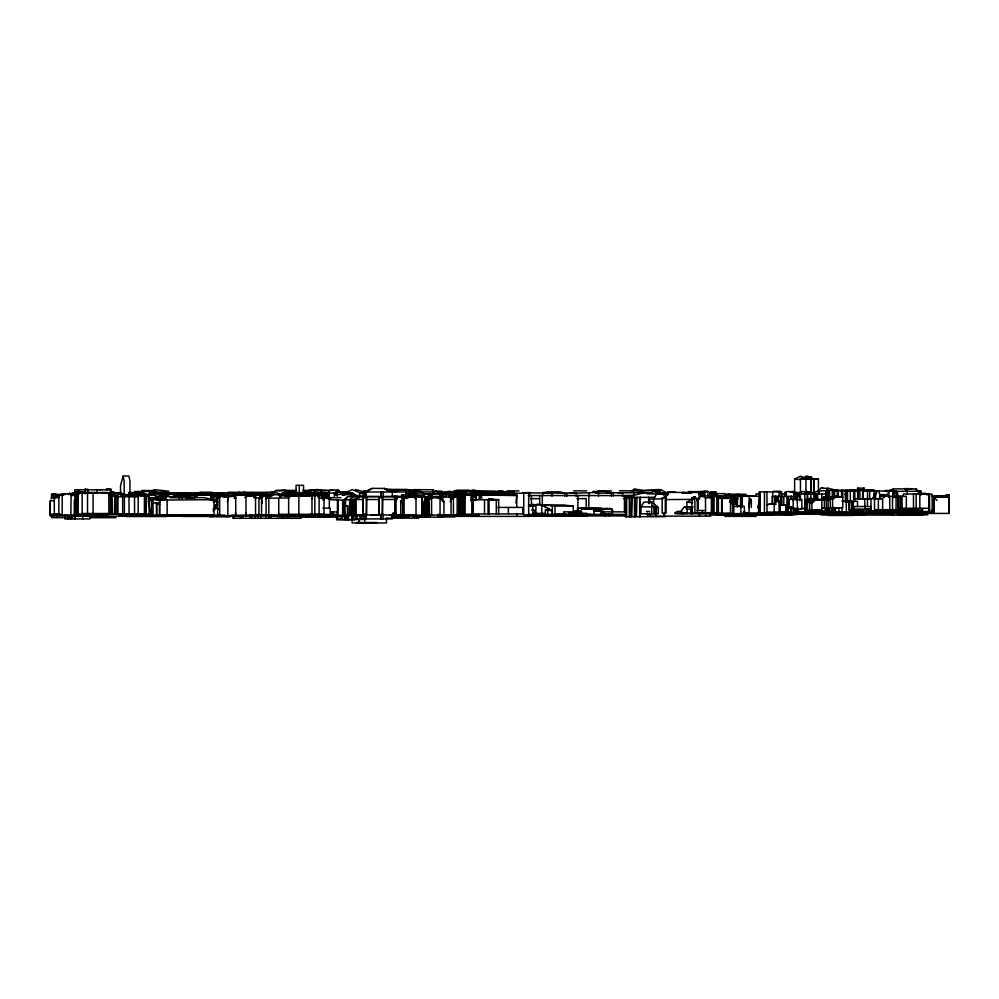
<?xml version="1.0" encoding="UTF-8"?>
<svg xmlns="http://www.w3.org/2000/svg" width="999" height="999" viewBox="0 0 999 999"><rect width="100%" height="100%" fill="white"/><g stroke="black" fill="none" stroke-linecap="round" stroke-linejoin="round"><path stroke-width="1.5" d="M249.862 515.359L249.862 518.294L249.887 515.359L249.862 518.294L250.637 515.322M545.367 514.36L545.367 510.202L552.31 510.489L552.31 514.36L552.322 505.781M832.267 497.639L832.267 490.234L826.136 490.796L826.136 497.027L826.161 490.771L828.109 488.261L837.587 490.609M366.183 496.553L366.283 492.082L364.485 491.358L364.485 497.477M402.497 504.845L402.247 496.803L397.802 496.803L395.342 500.524L395.342 514.922L416.009 514.922L416.009 498.688L413.898 496.74L411.813 496.74M690.946 513.698L690.946 509.103M87.875 492.907L87.962 489.81M78.034 499.912L77.685 498.139L76.586 499.912L76.586 513.698M112.163 495.629L112.338 492.682L116.046 492.969L111.026 492.919M279.995 494.742L276.011 492.332L274.588 493.044L262.662 492.957L261.051 495.454M475.774 500.149L475.649 496.978M810.639 483.941L811.013 479.42L805.843 478.196L800.449 478.558L800.449 493.069M402.247 496.803L402.073 498.663L404.096 498.563L405.781 497.152L403.708 497.152L401.885 498.676M732.866 510.564L732.567 513.598L732.567 503.646L731.443 503.646M311.638 499.213L311.975 496.203L309.977 495.342L305.244 495.829L319.118 495.279L319.118 514.285M515.934 503.009L516.77 495.579L514.435 494.917L475.599 494.942L516.77 495.579M190.272 496.628L190.609 494.043L185.339 494.043L184.902 496.391L185.939 495.604L187.375 496.116M918.406 494.38L918.406 491.283L916.283 488.911L893.418 488.873L893.094 497.477M78.434 495.104L71.104 495.229L70.854 515.509L90.385 515.509M711.85 510.539L711.375 513.561L711.425 492.195M893.118 515.184L893.581 512.275M948.775 495.879L948.95 494.78L949.05 513.411L881.642 513.461M129.982 495.204L130.082 494.567M227.347 501.973L227.859 498.913M463.748 497.802L462.637 494.517L461.138 497.802M891.77 515.184L892.307 512.275M219.53 494.105L224.962 493.843L224.338 497.177L224.338 494.243L213.661 494.705M759.602 499.175L757.667 507.954M748.738 504.557L750.561 499.175L748.738 507.642M166.97 493.656L166.858 493.581M667.132 494.343L667.657 492.045L675.374 492.045M428.908 499.975L429.395 498.002M759.802 503.209L758.129 512.999M69.443 493.369L69.193 494.355L74.038 494.355L73.601 493.369L69.443 493.369L68.319 494.355M129.932 495.679L129.932 480.756L128.883 476.036L123.089 476.036L120.529 485.726L120.529 494.655M53.322 497.752L53.846 495.829L59.753 495.829M450.212 501.673L451.048 498.663L449.75 497.227L451.048 496.965L451.048 515.197M799.45 492.669L802.272 491.408L808.079 492.932L810.239 491.833L811.712 494.418M809.565 494.268L810.239 491.833M440.409 495.541L440.809 494.193L442.407 494.155M213.861 497.127L214.248 495.816L220.13 497.102L220.217 492.957L217.782 492.957L217.782 494.018L217.445 493.294L222.727 493.294M805.881 508.304L805.019 511.126L817.282 511.113M461.151 500.299L461.925 497.802M460.751 501.548L462.849 496.241L462.362 514.198M731.031 498.176L732.08 494.942L739.597 494.505M464.585 494.318L469.268 494.455M283.304 515.509L282.38 518.294L282.38 515.259M352.247 493.768L352.497 493.019L353.683 493.768L347.415 493.419M53.709 498.289L53.397 497.302L51.498 497.652L51.061 498.951M213.287 501.773L217.894 501.81L214.523 508.041L215.409 505.244L217.819 505.244M329.757 493.431L327.272 493.431L326.248 496.341M148.389 502.809L151.473 515.109L152.485 512.325M276.011 492.332L273.913 492.919M72.565 516.108L71.516 518.943L71.516 515.896M347.927 514.972L347.602 505.706L344.455 506.393L344.455 514.972M807.454 510.277L807.454 502.385L809.015 498.464L811.25 498.476L809.689 502.385L809.689 510.277M352.522 503.596L353.971 499.975L352.01 503.596L352.01 514.835M922.989 508.591L921.84 511.463L921.84 508.591M232.779 493.444L250.437 493.469M347.602 505.706L347.315 514.972M234.266 498.489L235.739 494.992L245.979 494.867L245.979 515.734L245.642 512.649M288.761 496.053L291.558 496.053M194.98 497.477L196.141 494.742L197.078 496.99M266.071 499.1L265.422 495.504L262.824 495.704L261.551 498.688L262.275 503.159M792.707 500.424L793.194 499.313L793.194 509.128L801.872 509.128L801.872 499.5L793.194 499.5M796.865 500.412L797.352 499.313L789.01 499.363L788.523 500.187L788.523 507.917L793.194 507.917M73.601 493.369L73.289 494.08L77.847 494.692M221.229 494.105L221.84 492.719L232.58 493.194M238.349 494.517L239.485 492.032L239.872 494.368M78.072 498.139L77.223 499.912L77.223 513.698M712.599 496.453L712.599 513.561L712.599 496.453L711.375 496.453L716.82 495.779L716.82 513.561M148.689 494.93L149.925 492.432L166.845 492.357M633.354 491.57L634.59 489.098L644.605 490.509L657.891 489.498L661.013 489.822L667.419 493.106M397.802 496.803L395.941 500.524L396.004 514.922M661.013 489.822L660.014 491.77L652.584 491.246M413.336 496.091L413.361 494.967L414.573 496.041L413.911 494.967M665.334 497.227L667.819 492.432L698.513 492.432L702.572 496.603M779.832 512.549L779.832 501.311L776.61 500.599L774.237 505.144L774.237 512.549L782.779 512.774M302.11 495.279L302.847 493.931L308.154 493.981M826.136 493.943L828.109 490.546M792.707 500.187L793.194 499.363M641.008 506.868L643.993 502.085L651.96 502.085L658.329 507.567L658.329 513.786L641.008 513.786L641.008 506.868L651.76 506.868L651.96 502.085M653.608 503.696L653.608 499.013L656.53 494.23L667.732 494.23L665.471 497.377M424.45 506.53L424.45 500.462L425.449 497.465L440.247 497.34L443.968 501.635L443.968 515.097L428.908 515.097M381.231 497.115L381.106 491.983L364.273 491.983L364.897 491.096L363.099 492.057L363.099 496.54M396.765 496.416L353.122 496.416L351.011 499.6L351.011 514.96M402.135 498.301L402.135 494.83L406.718 495.005M403.084 496.865L347.752 496.603L345.579 499.775L345.579 505.844M479.033 498.788L479.645 494.867M480.032 498.788L480.656 494.867L481.543 496.478L480.531 496.466M413.374 491.82L413.374 493.981L412.462 493.968L413.986 491.82L413.986 495.966L413.361 494.967M402.135 494.83L404.408 497.065M413.986 491.82L412.462 493.131M406.106 494.692L406.718 493.543L409.69 493.256L413.136 494.068L415.197 491.146L420.504 491.146L424.163 493.968L424.163 497.065M176.174 494.155L177.273 495.242L173.551 494.98M442.045 497.889L442.757 496.965L451.623 497.015L453.434 498.751L451.048 498.663M188.386 498.376L190.509 495.641L196.216 495.541M818.656 493.881L819.392 489.847L820.878 488.261L823.089 488.236M182.055 498.414L184.241 495.641L189.685 496.066L174.987 495.566M592.507 492.27L593.206 491.408L605.706 491.408L611.238 493.144L611.238 496.191M428.908 517.17L428.908 498.888L430.294 497.177L436.85 497.34L438.111 498.451M337.1 494.917L337.1 491.483L336.176 491.433L334.016 494.043L338.049 490.022L342.732 494.967M893.456 497.477L893.094 492.844L894.417 491.283L896.165 491.283L897.527 493.019L897.527 497.602M337.1 491.483L334.952 494.043L334.952 492.907L328.284 493.269L328.284 496.341M894.829 497.477L894.829 492.844L896.165 491.283M918.406 491.283L894.43 491.296L893.094 492.844L894.829 492.844M797.564 495.429L797.564 493.893L796.191 493.431L793.868 495.429L793.868 492.832L788.174 491.333L786.201 492.082L786.201 495.729M278.047 494.043L282.38 494.043L285.614 490.334L288.836 494.043L283.154 493.156M793.868 495.429L796.191 493.431M261.551 515.084L261.551 498.489L264.236 495.454L262.662 492.957M141.234 491.883L142.482 490.484L154.545 490.584M431.568 515.097L431.568 498.888L433.104 497.177L440.247 497.34M734.627 501.685L734.627 497.24L737.562 496.378L739.198 494.63L745.778 494.455L747.19 495.979M811.013 492.982L811.013 479.42L800.449 478.558L810.876 478.933L810.876 476.785L805.481 476.585L805.481 478.608L802.971 479.095M739.685 494.455L733.391 494.63L731.031 497.24L731.031 501.685M693.169 507.042L684.402 507.042L681.48 510.264L681.48 513.698L744.355 513.598L744.355 506.431L733.728 506.431M331.218 515.122L258.928 515.084L258.928 497.877L261.963 494.617L267.445 495.954M253.821 496.79L255.856 494.617M691.058 513.698L690.946 508.953L692.419 507.38M227.859 497.664L228.921 496.553L233.816 496.291L235.739 498.351M154.271 498.476L153.034 499.775L153.034 515.109M266.071 498.139L268.993 495.142L271.865 495.142L268.831 498.239L266.071 498.139L266.071 515.084M619.368 490.809L636.226 490.809L643.831 492.719L641.87 492.682L643.955 490.609L651.972 490.609L655.781 492.157M140.147 493.906L143.282 493.244L140.322 493.244M268.831 515.109L268.831 498.139L272.327 494.742L282.267 494.742L289.248 496.141M268.831 498.139L278.746 498.164L282.267 494.742M163.361 495.229L165.11 493.543L186.413 493.693M325.874 494.605L330.632 490.022L338.049 490.022M213.149 511.076L216.883 507.504L218.469 509.24M915.509 489.635L916.283 488.911M336.176 491.433L337.1 491.808L338.411 490.584L344.38 495.279M344.742 493.706L348.401 493.231M349.588 514.96L349.588 499.675L353.122 496.416M234.64 495.854L236.938 493.756L227.859 493.756L225.412 495.891L227.859 495.404M67.57 518.943L70.954 515.959M697.339 513.598L697.339 501.885L695.366 497.065L692.02 497.702L692.02 513.598M278.746 515.109L278.746 498.039L281.743 495.467L302.26 495.492L302.26 496.228L304.233 495.217M278.746 498.039L288.649 497.927L291.521 495.467L296.566 495.629L298.863 496.753L298.863 514.285M725.536 494.98L729.769 494.218M392.932 514.985L392.932 513.236L396.191 512.899L393.469 513.236L393.469 514.985L344.18 514.96L344.18 499.6L347.752 496.603M352.51 519.443L352.522 500.624L354.782 499.188L355.881 499.5M213.112 509.228L215.297 507.504L216.883 507.504M160.14 499.537L160.14 496.565L163.574 493.931L166.396 495.841M354.782 499.887L359.053 496.653L354.782 499.887L354.782 514.96M395.816 492.22L399.113 489.722L417.37 490.559L397.789 489.722L392.457 492.107M338.199 492.207L342.595 491.87L348.676 492.932M350.612 493.768L352.497 493.019L351.186 493.219M304.82 493.981L300.212 494.892L302.197 494.293M816.907 499.15L814.684 499.15L809.689 502.809L811.925 502.809L816.907 499.15L821.852 500.124L821.852 509.989L809.689 509.989M150.387 495.417L152.672 493.743L157.817 493.743L161.751 496.341L156.106 496.353L152.672 493.743M166.309 493.806L168.669 495.941L166.046 493.993L195.792 493.868M354.533 499.188L352.522 500.624L355.432 499.5L354.782 499.188M407.43 498.226L409.64 496.665L407.604 496.665L405.094 498.251M767.145 512.112L786.313 512.112L785.938 504.645A11.538 1.261 8.1 0 1 785.726 504.782M302.073 494.205L298.177 494.143L295.667 495.904L299.338 495.329L285.826 495.941M270.816 494.043L276.136 490.322L285.614 490.334M300.212 494.892L301.398 494.155M214.248 495.816L216.433 495.816M675.024 513.174C706.143 511.513 664.447 516.858 677.709 511.363L681.905 511.338M251.448 496.191L253.896 494.58L257.904 494.58L254.083 497.115M712.624 497.165L710.364 495.904L701.985 495.904L698.126 498.464L698.126 510.539M465.984 492.02L468.456 490.384L472.527 491.858M886.712 491.72L887.786 491.033L889.035 491.92M874.4 498.651L874.4 494.168L876.635 492.757M322.739 499.912L326.286 497.689L340.996 497.689M392.32 496.466L392.32 491.983L384.353 488.399L372.19 488.399L366.283 491.983L366.283 496.553M800.449 479.582L794.617 479.195L794.617 491.321M173.814 494.992L176.174 493.631L176.174 494.992M830.281 507.842L830.281 499.2L835.751 496.053L842.806 497.115M837.911 496.053L832.442 499.2L830.281 499.2M53.734 498.476L56.631 496.828M185.315 495.042L187.45 493.868L189.648 495.229M626.023 516.708L626.023 497.664L631.805 497.24L631.805 516.708M631.206 516.708L631.805 497.24M631.206 497.564L637 497.689M636.4 516.708L637 497.14M636.4 497.477L654.657 497.265M626.023 497.664L626.623 497.327L626.623 516.708M888.723 492.894L887.999 493.281L887.999 496.291M802.309 478.571L806.73 476.186L812.1 477.759L812.1 478.733L818.406 479.12L818.406 491.271M148.514 501.198L155.419 498.501M631.156 490.934L634.59 489.098M794.617 479.195L800.336 476.186L802.672 476.848M148.039 501.436L151.473 499.612L159.902 499.987L159.902 502.959L153.034 502.959M686.912 507.38L686.912 502.16L692.881 499.15M249.026 496.066L251.436 494.855L268.631 494.855M359.815 496.553L359.815 493.194L363.286 492.944M112.937 496.016L114.635 495.179L118.007 496.765L129.021 496.715L129.021 514.148M227.859 515.734L227.859 496.066L219.668 496.053L217.645 497.015L217.645 515.734L272.452 515.659M248.876 495.979L251.548 495.042M151.836 490.996L154.658 489.672L168.893 491.258M453.296 492.22L457.23 490.384L468.456 490.384M897.826 496.753L900.698 496.403L900.698 507.792L897.826 507.792L897.826 496.753L898.576 496.403L898.576 507.792M344.455 493.181L352.36 489.56L361.301 493.331M364.273 491.983L372.19 488.399M804.844 492.107L806.405 491.408L812.237 492.594M195.454 496.216L198.789 494.73M893.418 488.873L888.723 490.971L888.723 497.514M134.291 496.066L136.226 495.217L138.474 496.253M250.437 493.831L252.085 494.018M225.424 495.541L227.859 494.48M293.119 494.105L296.591 492.594L289.972 492.619L287.662 493.606M692.02 497.702L695.366 497.065M271.765 493.269L274.575 492.07M96.566 490.147L97.24 489.86L96.566 489.972M148.876 498.176L146.266 493.918L133.317 494.717L135.464 494.13L136.401 495.204M255.657 494.98L259.603 493.918L262.25 495.005M266.171 492.882L267.282 492.432M271.778 492.707L272.465 492.432M545.978 493.144L547.914 491.82L559.627 491.82L564.722 493.106L564.722 496.291M733.466 501.985L733.466 504.507L732.567 504.395L737.125 503.933L737.137 506.693M790.334 492.095L792.294 491.333L797.901 492.832L795.216 492.882M427.072 515.034L427.072 502.859L428.633 502.422L428.633 515.034L423.576 515.097L423.576 505.519L426.373 505.894L424.875 505.544L424.875 515.059M427.072 502.859L428.633 502.422M334.016 493.269L334.952 492.907M662.162 497.977L666.058 496.815L666.058 513.186L662.162 513.186L662.162 497.977L665.022 497.202M690.946 492.794L681.718 492.794L691.383 492.882M689.397 492.794L690.809 492.282M532.355 506.668L535.926 505.369L531.281 505.382L532.405 504.295L537.15 505.044M177.959 495.816L185.939 495.604M303.871 496.166L309.24 495.329M84.815 492.257L77.872 491.183L73.127 492.832L84.853 492.832M244.618 495.104L248.089 493.906L251.523 495.092M238.187 494.88L240.984 493.906L248.089 493.906M455.869 494.58L455.869 496.628L460.539 497.514L460.539 514.198M225.037 497.015L227.859 496.066M170.18 497.664L204.096 497.664L213.986 499.687L213.986 515.234L159.465 515.234L159.465 500.062L164.635 499.75M849.038 501.573L851.935 501.323L851.935 509.952L849.038 509.952L849.038 501.573L849.812 501.323M200.699 493.843L193.731 494.717M639.223 491.945L641.932 491.058M416.221 493.269L414.086 493.968L416.221 493.968L416.221 493.269L409.69 493.256M416.633 495.629L415.846 495.891L417.857 495.629L403.758 495.704L403.758 498.601M137.063 494.942L125.587 494.942L133.991 494.155L136.688 494.992L121.616 494.942L121.616 494.168L123.876 494.168L121.616 494.942M181.681 493.693L178.147 493.693M815.621 492.757L813.636 493.406L816.395 491.421L819.267 492.082M320.005 490.659L325.686 490.734L324.9 490.372M466.009 491.146L468.581 491.146M785.077 495.729L785.077 492.432L786.438 492.02M712.524 496.59L716.82 495.779M123.864 494.28C127.547 495.616 131.219 493.231 135.464 494.13M769.03 504.12L767.407 504.707A8.729 0.962 -7.3 0 0 767.157 504.982A6.181 0.662 -7.6 0 0 767.657 505.132M824.325 499.238L827.234 499.063M258.266 493.069L263.049 493.056L260.714 493.069M587.562 514.822L590.284 514.11M497.564 491.97L503.446 491.358L473.164 491.358M296.915 496.103L299.338 495.492M208.641 499.025L211.126 498.414M319.967 496.278L317.195 495.029L322.764 494.48L322.764 495.142M166.109 496.565L166.109 499.2L163.898 498.126L162 499.025L162 496.441L178.309 496.628L176.723 496.628M645.366 492.532L625.436 497.352L625.436 516.708L665.559 516.708M430.257 498.151L433.179 497.465M73.152 494.08L73.864 493.906M177.959 494.068L187.4 493.469L185.127 493.981M770.616 503.721L775.986 504.532M441.708 497.19L438.786 497.839L439.56 497.839M177.959 496.003L187.974 494.93M497.165 491.995L501.635 491.008L498.888 491.008M214.41 493.843L220.042 492.619L222.39 493.169M726.136 495.704L728.795 495.529L724.824 495.417L728.221 495.179L725.511 495.179M446.578 491.895L449.55 491.283L453.608 492.132M451.511 491.895L454.483 491.283L458.529 492.132M235.564 495.879L231.93 495.367M782.779 512.437L776.435 512.774L807.929 512.824M211.738 493.106L214.198 492.619M231.93 495.804L239.073 494.405L249.488 494.38M243.069 494.992L246.054 494.405M634.278 495.492L621.94 495.716M785.576 504.757L784.739 504.882A10.777 1.211 8.3 0 1 783.466 505.044M529.545 493.244L470.529 493.306M412.462 493.968L406.718 494.155L413.374 493.981M470.529 493.094L479.695 491.346L501.111 491.745M174.163 495.492L178.396 494.692L225.961 494.63M93.906 515.122L58.841 515.122L58.841 494.805L65.097 493.643M60.939 494.805L68.444 493.643L73.551 495.529L71.503 495.454M176.111 496.028L183.229 494.692M436.376 494.193L443.519 493.606M436.376 494.068L444.83 492.869L448.426 493.169L448.426 494.193M785.626 505.019L786.313 504.857M93.082 513.511L93.082 492.582L82.168 493.019L107.405 492.619L108.879 493.356L102.098 492.607L102.098 493.356M51.548 497.302L51.548 494.355L55.594 493.943M51.548 494.355L55.045 493.893L58.179 495.042M453.434 498.751L449.5 497.564L457.155 496.915L457.155 515.197M112.338 495.629L112.338 492.295L110.802 492.569L110.802 489.185L106.606 488.811L106.606 490.172M808.79 478.896L805.481 478.608M748.438 495.941L747.764 495.866L755.843 495.829M726.136 495.616L727.821 495.342M100.112 489.972L100.787 489.86M945.991 495.079L948.775 494.68L948.913 513.411M946.265 495.079L948.775 494.68M749.737 495.954L754.994 495.979M607.305 492.27L608.791 492.607M129.021 496.715L125.762 495.179L123.626 496.228L125.737 495.217L129.021 496.778L138.124 496.778M350.512 493.319L351.785 493.469L349.138 493.394M293.768 492.42L296.266 492.07M308.816 495.841L319.118 495.279M527.435 492.732L528.671 492.557L528.671 514.897L523.738 514.897L523.738 492.557L522.564 492.719L552.01 493.144L552.01 496.191M855.219 490.996L857.017 490.746L850.211 490.996L855.206 490.996M462.412 493.581C470.816 493.444 459.615 492.532 462.762 493.169L462.762 494.193M921.64 494.006L925.673 493.456L920.541 493.394M755.219 495.916L756.156 496.028M341.333 493.481L345.866 493.469M707.941 495.866L707.941 491.446L704.869 491.446L703.171 491.67L703.171 496.341M707.941 491.446L703.171 491.67L703.558 494.592M875.911 494.268L876.685 490.996L878.62 491.033L879.907 494.667L884.252 494.73L884.252 497.614M830.394 490.272L832.267 490.234M817.731 490.984L829.557 490.559L829.557 496.391M443.956 494.155L445.542 494.068L445.604 496.728M743.206 496.028L743.88 495.954M220.13 494.705L224.338 494.243M714.535 493.768L713.323 493.906L717.507 493.768L716.283 493.906L716.283 492.195L710.801 492.195L710.801 496.653M738.136 496.041L756.031 495.941M876.735 491.196L877.572 491.096M652.497 492.682L634.278 492.719L634.278 495.591L633.166 495.716L633.816 495.541M888.498 490.884L890.022 490.821M317.195 495.029L322.764 494.48M232.542 493.856L233.404 493.781M196.179 494.98L199.138 495.217M255.544 515.734L255.544 497.964L253.059 495.429L247.964 495.904L244.755 497.514M850.361 490.172L849.412 490.247L856.593 490.147L850.361 490.172L850.349 502.247M476.024 497.09L471.241 495.392M575.661 493.206L598.526 492.432L598.526 496.241M863.111 490.909L877.709 490.934M468.681 491.146L474.912 490.322L474.912 491.558L477.397 490.859L481.918 491.92M919.779 490.846L917.944 490.996M468.681 490.671L474.912 490.322M874.025 497.639L874.025 490.159L867.569 490.309L867.432 506.431M863.948 490.397L870.054 490.222L863.948 490.397L863.948 488.149M874.025 490.159L834.989 490.247M172.028 492.894L177.26 492.794M345.729 492.594L345.766 493.419M726.51 494.967L733.403 494.542M414.997 498.751L416.009 498.688M731.942 494.505L724.437 494.942L732.08 494.942M90.447 492.594L83.142 493.007M88.224 492.969L94.88 492.594M349.588 499.675L356.418 499.6M403.009 496.016L395.567 496.69L397.902 496.59L396.765 496.466M171.478 492.882L173.152 492.794M210.077 499.887L213.986 499.687L159.465 500.062M403.708 497.152L413.898 496.74M564.735 493.256L576.136 492.782L576.136 496.291M328.896 492.432L323.801 492.669L328.584 492.782M167.969 493.656L167.133 493.656M490.322 499.587L493.069 499.475M182.954 495.816L184.041 495.779M395.354 496.94L397.427 496.466M810.876 478.933L805.843 478.196M337.1 491.808L336.176 491.833L338.411 490.584M653.608 499.013L663.049 498.788M825.773 499.537L823.451 499.537L823.451 497.002L826.935 496.94M828.571 497.002L832.017 496.94L823.451 497.002M779.869 504.92L783.204 504.982M180.532 494.006L184.703 493.943M716.545 495.841L721.178 496.003M626.623 497.327L625.436 497.352L627.622 497.352M174.413 493.843L172.802 493.593L176.174 493.631M176.723 496.091L180.107 496.628M449.213 497.002L457.155 496.915M326.286 497.689L329.333 499.587L344.892 500.299M665.621 499.6L692.07 499.363M277.385 490.871L281.481 490.846M240.984 492.719L237.737 492.744L250.936 492.719M255.869 492.994L258.604 492.969M300.212 494.405L302.747 494.405M785.077 492.432L786.201 492.42M919.555 492.157L920.841 492.157L920.841 495.142M665.746 495.092L664.372 493.918L662.137 493.931L666.083 494.018M734.502 497.24L733.753 497.24M157.08 499.238L164.61 499.2M701.985 495.904L705.469 497.827L711.375 497.802M827.597 499.737L830.356 499.712L830.356 496.79M776.61 500.599L779.058 502.172L780.069 502.172L778.708 501.311L779.832 501.311M464.572 490.959L469.955 490.946M241.521 493.444L240.734 493.344L244.98 493.668L244.181 493.331M476.024 500.149L476.024 494.617L472.315 494.318L473.076 494.592L473.076 500.299M418.618 496.466L424.488 496.266L417.582 496.278M742.007 495.941L748.85 495.854M215.297 507.517L215.409 505.244M469.218 490.571L469.955 490.571M121.491 492.669L115.597 492.682L116.046 493.631M128.871 492.657L133.292 492.657M309.603 493.943L296.666 492.669L324.4 492.769L326.099 494.268L326.099 496.078M247.552 494.068L241.196 493.469L241.708 494.43M815.758 493.893L813.511 493.668L813.511 492.594L809.265 492.932M212.762 494.592L215.06 494.705L211.288 494.38L211.288 498.851M468.556 494.592L466.858 494.318L470.342 495.204M469.567 495.204L469.567 494.318L473.076 494.592M174.563 495.554L178.484 495.554M470.704 495.204L471.466 495.204L471.466 500.674M733.453 494.842L726.423 494.218M116.808 513.698L116.808 496.253L112.063 496.116L112.55 513.698M297.515 496.228L311.975 496.203M634.278 495.591L528.309 495.541M432.242 497.102L432.242 496.378L430.119 496.378L429.145 494.555L423.901 494.068M931.592 495.741L949.025 495.741L948.988 495.005M722.14 513.311L722.14 497.34L716.333 497.34M261.551 498.489L258.928 498.489L261.601 495.454L271.99 495.379M362.899 499.537L356.168 499.55L356.181 519.443M366.333 499.537L378.883 499.525M382.317 499.512L394.83 499.5M751.298 507.442L751.298 500.499L749.912 499.175M547.29 508.891L549.637 508.891L539.797 504.258L537.037 504.295L535.926 504.832L535.926 513.386M731.942 515.034L741.096 515.034L709.302 515.034M805.481 476.585L810.876 476.785M808.179 478.896L814.023 478.896L814.023 494.193M818.406 479.12L813.71 479.12L813.71 494.305M820.878 488.261L828.109 488.261M106.606 488.811L110.802 489.185M384.503 489.285L393.643 489.835M385.676 489.423L407.467 489.423L409.715 490.871M316.021 493.643L316.021 489.597L320.467 489.835L320.467 493.381M413.698 489.647L433.516 489.772L433.516 492.007M316.021 489.597L320.467 489.835M863.223 490.097L867.706 490.097L863.536 490.234M281.156 490.397L296.503 490.397M302.635 490.397L310.302 490.397M312.65 490.247L316.72 490.247M319.605 490.247L332.842 490.272M454.57 490.546L467.957 490.546M838.099 490.609L832.991 490.609L832.991 496.84M885.002 490.497L891.145 490.497M876.173 490.771L869.342 491.008M507.03 490.896L519.018 490.896M573.551 490.884L586.75 490.884M598.014 490.909L611.488 490.909M834.165 490.909L858.116 490.909M917.332 490.846L921.016 490.909L921.016 493.394M435.651 491.121L441.858 491.121M653.521 491.058L659.303 491.058M872.939 491.071L878.096 491.071M389.435 491.408L395.554 491.258L391.67 491.408M773.301 491.308L780.531 491.308M134.565 491.496L156.643 491.496M284.99 491.633L296.616 491.633M480.469 491.633L494.605 491.633M641.221 491.645L638.186 491.645L641.87 492.682M688.486 491.595L706.243 491.633L700.686 491.57L700.686 494.705M894.43 491.296L874.362 490.809M309.827 491.683L304.008 491.683M499.45 491.708L514.248 491.708M343.494 492.045L347.727 492.045M383.254 497.115L383.117 491.983L502.21 491.92M112.65 492.157L112.65 492.969L112.65 492.157L114.398 492.157M200 495.204L200 492.27L211.95 492.27L213.749 494.055M227.959 492.27L245.155 492.27M269.143 492.157L273.689 492.157M109.977 492.295L112.338 492.295M243.519 492.32L268.394 492.32M285.864 492.395L296.803 492.395M302.997 492.37L310.789 492.37M342.982 492.457L347.215 492.457M381.231 492.445L383.117 491.983M598.526 492.432L595.104 492.432L596.428 493.144M110.14 492.682L112.338 492.682M129.758 492.619L135.652 492.619M159.753 492.557L165.422 492.557M342.857 492.657L345.941 492.657L342.932 492.894M523.389 492.682L529.607 492.669L529.607 495.779M542.757 492.619L547.215 492.619M607.305 492.607L622.664 492.832L622.664 495.904M683.116 492.282L684.452 492.657M795.266 492.694L801.585 492.669M130.881 495.042L128.896 492.832L140.384 492.832M155.881 492.857L221.628 492.832M342.832 492.869L346.316 492.894M447.652 494.193L447.652 492.869L462.762 493.169M570.117 492.782L576.136 492.782M607.305 492.832L609.802 492.832M617.769 492.719L634.278 492.719M664.085 492.869L668.581 492.869L657.055 492.682M795.216 492.832L797.901 492.832M137.425 492.869L143.669 492.869L146.179 494.705M158.304 492.957L170.255 492.957M248.913 493.031L255.657 493.031M564.722 493.106L549.912 493.106L552.01 493.144M237.075 493.181L263.486 493.244M303.234 493.144L282.38 493.156L282.38 494.043M345.217 493.231L352.51 493.231M597.914 493.144L611.238 493.144M200.549 493.419L194.867 493.419L195.792 494.093M121.803 493.606L114.236 493.606L115.559 495.879M197.103 493.718L200.1 493.718M246.066 493.593L248.776 494.905M715.696 493.618L724.862 493.618L724.862 496.003M218.331 493.793L211.151 493.793L211.551 494.393M647.04 493.881L664.372 493.918M660.339 493.868L667.132 493.868M759.964 493.893L755.931 493.893L755.931 496.341M780.444 493.918L784.864 493.918L784.864 496.341M797.564 493.893L795.604 493.431M800.311 493.918L826.598 493.943M123.864 494.168L117.919 494.168L122.003 495.092M180.307 493.993L165.809 493.543L175.549 493.993M415.197 491.146L417.232 493.968L445.542 494.068M76.074 494.343L78.884 494.343M108.379 494.218L114.223 494.218L116.096 496.603M241.521 494.268L243.619 494.268M247.09 494.243L261.201 494.243M309.34 494.268L326.099 494.268M424.4 494.193L440.809 494.193M844.654 494.368L846.84 494.368L846.84 502.022M919.967 494.218L932.154 494.193L932.154 511.463L900.236 511.463M56.356 494.493L63.736 494.493M211.288 494.38L215.06 494.592L213.674 494.38L213.861 501.56M350.212 494.555L353.409 495.067L354.395 494.355L355.219 496.203M442.37 496.253L442.37 494.567L445.604 494.555M463.723 494.542L449.213 494.58L449.213 497.352M668.343 494.48L663.498 495.092L662.137 493.931M725.536 494.542L745.778 494.455M126.948 494.717L133.317 494.717M236.95 494.63L240.035 494.63M250.175 494.705L261.963 494.617M287.662 494.755L288.823 494.755M431.281 497.102L431.281 494.555L440.272 494.567L441.246 497.102M733.391 494.63L739.198 494.63M884.252 494.73L879.907 494.73L879.907 499.05M63.824 494.967L59.291 494.967L54.321 497.652L54.321 514.185M201.873 494.842L204.87 494.842M236.176 494.88L251.149 494.905M278.858 494.967L291.184 494.967M334.003 496.203L336.301 494.355L355.219 494.942M445.467 494.93L471.815 494.93L471.815 514.285M926.66 494.88L927.297 494.88M58.841 494.805L60.365 494.805M190.397 495.092L196.154 495.092M224.875 495.117L227.859 495.117M284.603 495.142L290.634 495.142M293.993 495.104L299.2 495.104M317.195 495.142L328.509 495.142L328.509 497.415M71.104 495.229L75.337 495.229M229.595 495.367L233.966 495.804M138.187 495.516L149.151 496.028L149.151 513.911L138.187 513.911L138.187 495.516L146.091 496.066L146.091 513.911M186.001 495.529L195.479 495.529L194.668 495.092M246.054 495.429L253.059 495.429M355.557 495.504L360.077 495.504M145.404 513.911L145.404 496.003L149.151 496.028M174.588 495.741L181.593 495.866M184.241 495.641L190.509 495.641M262.824 495.704L272.028 495.704M284.478 495.641L293.344 495.541M354.72 495.704L360.751 495.741M462.812 495.741L464.123 495.741L465.109 497.802M702.522 495.816L705.069 495.816M721.84 495.779L710.189 495.804L712.562 496.828M58.829 495.991L59.715 495.991M108.879 496.116L112.55 496.266M118.007 514.073L118.007 496.103L116.808 496.253M321.453 495.966L324.4 495.966M716.545 496.003L730.694 496.003L730.694 500.574M827.846 496.016L828.608 496.016M393.743 496.241L395.467 496.241M744.73 496.178L740.496 496.178L740.559 507.005M162 496.441L164.723 496.441M233.816 496.291L221.928 496.553L228.921 496.553M417.507 496.441L420.854 496.441M441.246 496.391L443.331 496.391L442.37 494.567M736.201 503.758L736.201 496.266L760.214 496.341M419.38 496.89L429.52 496.478L430.057 497.24M455.869 496.628L461.925 497.302L461.925 514.198L461.014 504.358M797.102 500.686L797.102 496.278L800.261 496.366M78.434 496.715L76.086 496.715L76.086 501.336M840.659 496.853L826.935 496.79L826.935 499.537M394.031 496.89L396.141 496.466M408.504 496.89L421.865 496.89L421.865 515.197M429.87 497.065L429.145 497.065L429.145 494.555M721.44 497.015L727.047 497.015L730.506 498.364L730.506 513.186L706.605 513.311M830.356 496.965L838.473 496.965M443.668 497.127L422.102 497.315L422.102 515.197M933.99 513.411L933.99 497.29L949.05 497.29M321.703 497.415L329.67 497.415M872.739 497.452L875.161 497.452M51.498 497.652L58.841 497.664M392.32 514.423L392.32 518.918L363.099 518.918L362.899 497.514L366.558 497.689L366.558 514.96M378.883 514.96L378.883 497.539L382.53 497.677L382.53 514.96M432.992 497.502L430.906 497.502L439.822 497.49L437.737 497.49M185.677 497.827L194.992 497.827M254.32 497.877L258.928 497.877M359.49 497.764L357.767 497.49M480.032 497.839L482.117 497.839M716.82 497.902L721.615 498.376L721.615 513.311M318.431 498.189L324.026 498.189L324.026 514.335L278.746 514.285M217.882 498.688L216.658 498.688L216.658 501.81M530.332 498.638L539.685 498.638L539.685 504.408M576.848 498.651L586.201 498.651L586.201 508.741M623.426 498.626L626.236 498.626M695.217 498.538L697.502 498.538M722.14 498.376L730.506 498.364M397.115 498.888L394.83 498.888L394.83 513.461M425.449 498.851L427.335 498.851M428.908 498.888L431.568 498.888M826.348 498.888L829.42 499.725M148.039 499.2L154.021 499.2M653.421 499.038L649.712 499.038L649.712 503.446M810.589 499.313L819.043 499.313M827.597 499.338L830.356 499.338M490.059 499.475L498.663 499.687L498.663 513.923M816.82 499.45L806.655 499.45L806.655 510.277M488.049 513.923L488.049 499.6L498.663 499.687M820.841 499.7L805.019 499.675L805.157 511.788L793.78 511.476L799.2 511.788M471.328 499.912L476.286 499.85M471.328 499.85L496.316 499.675L496.316 513.923M814.31 499.925L823.9 499.925M77.11 499.999L74.313 499.999L74.313 513.698L78.434 513.673M54.321 500.786L50.1 500.786L50.1 514.185L59.928 514.185M213.262 500.636L216.071 500.636L216.071 496.066M729.757 500.811L737.075 500.811M470.979 500.974L473.264 500.974L473.264 514.235L457.03 514.198L459.89 514.023M853.708 501.173L854.532 501.173M842.02 501.323L857.517 501.336L857.517 506.843M778.708 501.835L780.069 501.835L780.069 512.549M424.225 515.072L424.225 502.022L425.774 502.597L425.774 505.719M729.332 501.985L736.375 501.985M424.225 502.022L425.774 502.597M159.765 504.158L156.793 504.158L156.793 515.109M528.658 504.92L563.498 504.97L573.276 506.093L573.276 511.613M737.137 505.969L742.919 505.969M528.459 506.093L532.829 506.093L532.829 514.36M545.242 507.654L545.242 504.97L555.032 506.093L573.276 506.093M684.402 507.042L692.507 507.092M497.789 507.417L522.752 507.417L522.752 513.923L472.789 513.923M828.109 507.842L842.806 507.754L842.681 490.247M822.077 508.091L838.473 507.979M322.814 508.129L330.232 508.129L330.232 514.423L309.29 514.423M929.445 508.279L898.251 508.279L898.251 496.341M801.073 508.553L805.157 508.553L803.321 508.441M582.117 508.891L608.379 508.691L580.619 508.054L582.117 508.841L608.379 508.716L607.042 508.216M600.736 509.128L612.062 509.128L612.062 512.212M690.946 508.953L692.382 508.953L692.382 513.698M905.743 509.69L874.537 509.69L874.537 498.876M887.999 509.827L918.406 509.827M531.618 510.027L534.665 510.027L534.665 514.36M902.184 510.102L920.841 510.102M805.444 510.277L819.043 510.277M552.322 510.489L545.367 510.202M697.14 510.539L705.469 510.539M874.4 510.589L905.668 510.589M816.92 510.964L825.199 510.964L825.199 508.204M880.668 510.976L849.487 510.976L849.487 501.336M903.758 511.013L920.803 511.013M603.97 511.5L594.118 511.038L603.97 511.5L603.97 514.822L577.472 514.822L577.472 508.191L601.211 508.191L601.211 514.822M612.062 511.226L613.299 511.226M646.44 511.413L649.662 511.413M897.514 511.238L899.362 511.238M872.739 511.55L898.551 511.451M892.119 511.713L917.344 511.713M578.246 511.875L563.948 511.875L563.948 514.435M601.361 511.875L626.56 511.875M793.78 511.476L799.2 511.725M885.002 511.9L911.225 511.9M786.825 512.087L788.935 512.087M801.548 512.087L803.671 512.087M855.544 512.125L831.418 512.125L831.418 507.492M797.102 512.45L846.702 512.325M794.417 512.499L791.308 512.499L791.308 506.63M842.469 512.612L874.025 512.612M743.194 512.774L749.125 512.774L749.125 496.328M830.331 512.749L863.136 512.749L863.136 509.627M902.547 512.699L931.88 512.699L931.88 510.252M747.564 512.999L765.172 512.986M772.552 513.011L778.895 513.011M860.926 512.986L863.473 512.986M871.628 513.011L873.526 513.011M686.912 513.111L704.67 513.111M786.563 513.149L788.623 513.149M793.169 513.224L808.753 513.224M822.239 513.286L896.902 513.174M82.168 513.511L108.879 513.511M533.541 513.386L545.367 513.386M579.058 513.573L587.212 513.511L568.731 513.324L577.834 513.711M697.851 513.361L715.759 513.361M781.605 513.511L759.028 513.511L759.028 491.908L781.605 491.908L781.605 496.528M791.133 513.399L865.271 513.498M103.734 513.698L118.007 513.698M802.347 513.661L831.106 513.598M862.162 513.548L884.54 513.548M822.577 513.873L831.955 513.873M836.6 513.811L845.803 513.811M850.424 513.798L859.602 513.798M864.347 513.773L867.981 513.773M872.352 513.736L892.557 513.736M54.321 514.098L59.928 514.098M144.131 514.148L78.147 514.035L78.147 492.569L108.791 492.569L108.879 513.698M646.44 513.986L649.662 513.986M709.64 514.01L724.887 514.01M731.618 514.135L734.153 514.135M741.758 514.098L745.204 514.098M773.938 514.098L783.079 514.11M794.018 513.986L873.301 514.135M89.972 514.173L144.555 514.26M554.67 514.235L566.77 514.235M601.198 514.248L613.299 514.248M716.121 514.285L747.502 514.173M772.102 514.21L854.27 514.348M902.297 514.16L916.62 514.16M137.3 514.497L144.38 514.497M528.459 514.36L626.56 514.435M716.345 514.435L797.714 514.535M53.322 514.647L57.867 514.647M255.644 514.622L259.915 514.622M738.136 514.56L747.764 514.56M898.026 514.722L923.363 514.722M80.42 514.797L82.792 514.797M326.099 514.785L334.54 514.785M472.877 514.91L479.058 514.91M763.124 514.822L793.793 514.822M820.991 514.96L841.17 514.96M904.033 514.847L927.684 514.847L927.684 511.863M52.81 515.134L50.412 515.134L52.81 515.297M119.081 515.159L121.903 515.159M143.456 515.109L205.919 515.109M206.593 515.147L224.887 515.147M342.782 515.109L363.124 515.109M370.966 514.985L377.847 514.985M390.134 514.96L396.191 514.985M414.061 515.009L402.585 515.009L402.609 500.524M444.617 515.172L477.622 515.159M746.802 515.109L773.101 515.109M859.577 515.022L903.408 515.184M83.928 515.197L108.342 515.272M119.056 515.309L126.723 515.309M229.595 515.384L270.517 515.359M320.816 515.209L351.848 515.272M360.864 515.272L363.374 515.322M408.504 515.197L425.624 515.197M438.786 515.197L465.659 515.222M568.281 515.209L626.248 515.209M840.446 515.222L864.997 515.222M119.031 515.509L126.761 515.509M244.355 515.509L286.351 515.584M288.137 515.472L324.4 515.472M393.743 515.459L395.554 515.459M399.051 515.509L401.648 515.509L394.031 515.634M827.946 515.434L853.558 515.434M53.009 515.746L49.95 515.746L49.95 502.46M134.49 515.646L147.015 515.646M321.553 515.696L363.374 515.659M444.98 515.784L461.488 515.784M554.582 515.646L587.612 515.646M51.061 515.896L76.061 515.896M130.32 515.859L135.839 515.859M160.04 515.834L197.44 515.834M207.979 515.834L241.633 515.834M273.014 515.884L322.939 515.884M393.931 515.821L401.648 515.821M444.405 515.871L447.202 515.871M448.813 515.959L461.625 515.959M528.309 515.946L626.236 515.946M70.405 516.133L186.026 516.208M299.675 516.183L305.706 516.183M319.568 516.171L324.875 516.171M328.396 516.108L348.464 516.108M359.815 516.096L362.824 516.096M391.72 516.096L425.537 516.133M438.611 516.096L445.816 516.133M470.679 516.071L478.758 516.071M532.08 516.021L569.305 516.021M710.776 516.158L647.552 516.158L647.552 513.049M51.548 516.421L52.56 516.421M70.991 516.283L74.188 516.283M87.75 516.383L91.671 516.383M148.926 516.308L170.342 516.308M178.833 516.246L196.441 516.246M225.262 516.358L238.749 516.358M304.295 516.396L329.27 516.396M417.495 516.258L423.126 516.258M438.773 516.396L529.732 516.383M724.762 516.371L756.156 516.371M166.845 516.458L125.849 516.533L125.849 513.673M182.717 516.433L212.937 516.433M276.76 516.595L324.188 516.62M329.146 516.62L337.912 516.62M209.365 516.72L229.795 516.833M299.912 516.745L324.575 516.745M326.248 516.745L344.38 516.745M392.12 516.758L409.203 516.758M416.333 516.833L422.727 516.833M438.773 516.833L454.97 516.833M413.049 516.92L425.699 516.92M438.861 516.92L443.306 516.92M323.664 517.22L330.157 517.22M422.402 517.195L439.235 517.17M66.009 517.619L51.861 517.619L51.861 514.71M90.06 517.682L116.046 517.682M385.864 518.156L418.706 518.156M342.257 518.843L336.988 518.843L336.988 515.809M364.76 519.443L341.621 519.443L341.621 515.809M354.47 519.842L336.638 519.842L336.638 515.521M356.593 522.527L377.098 522.527M543.531 492.519L547.702 492.519M793.868 492.832L796.99 492.832L796.99 497.202M342.982 492.782L347.227 492.794M97.053 489.81L97.378 493.356M95.005 493.356L94.405 492.594L93.719 493.356M151.461 493.756L148.739 493.743L152.522 492.495L166.471 493.768M211.726 493.756L222.727 493.768M413.136 494.068L416.421 494.068L416.421 496.466M239.872 493.444L241.521 493.681L240.734 493.344M888.336 494.68L879.907 494.667L880.706 497.614M209.99 494.443L203.484 494.443L205.657 494.917M351.024 499.787L344.18 499.6M722.027 515.034L724 515.034M116.92 492.732L121.403 492.744M479.033 495.766L480.032 495.779M198.938 494.955L208.853 494.992M267.832 495.579L270.841 495.591M460.114 514.198L460.114 497.29L461.925 497.302M732.567 504.395L733.466 504.395M303.846 492.17L310.664 492.195M152.884 492.495L160.727 492.544M166.458 493.356L169.306 493.369M262.138 494.105L249.45 494.03M718.481 498.364L721.615 498.376M803.508 493.918L807.542 493.943L807.467 500.087M581.118 508.516L580.681 508.216M799.287 493.344L801.523 493.793M263.237 495.304L272.814 495.379M174.75 495.404L177.01 495.429M57.867 496.378L56.968 496.366L56.968 497.302L53.846 495.829M921.165 494.255L923.963 494.243M858.079 490.309L864.297 490.384L864.297 488.149L857.592 488.149L857.592 491.208M355.07 495.954L358.191 496.003M685.202 507.092L687.162 509.165L691.058 509.228M424.45 500.462L426.311 500.487L427.048 512.624M905.007 488.586L911.737 488.748M286.638 492.37L287.799 492.395L287.799 491.633M281.743 495.467L286.8 495.629M594.118 511.038L601.211 511.251M359.815 493.194L362.587 493.281M177.31 496.491L180.107 496.578M874.4 494.168L875.599 494.218L875.599 498.726M842.806 501.311L843.606 501.336M302.185 492.807L304.92 493.156L302.185 492.669M885.551 490.884L887.974 491.033M897.527 493.019L896.578 492.969L897.239 496.715M488.049 499.6L489.06 499.675L489.06 513.923M298.177 494.143L299.038 494.205M157.08 499.787L159.902 499.987L155.869 498.501M473.376 490.984L460.027 490.934L460.739 490.984M897.751 495.541L897.239 493.806M736.201 496.266L737.399 496.353L737.874 499.338M738.848 496.266L740.059 496.353M652.397 505.856L654.982 507.142L657.579 506.406M268.993 495.142L271.678 495.354M408.928 493.718L411.9 493.968L410.314 493.456M145.404 496.003L146.091 496.066M854.157 490.896L855.806 491.046M854.832 491.033L853.283 491.033M686.912 502.16L692.794 502.747M169.967 493.668L173.876 494.068M188.336 492.794L189.385 492.907M700.686 491.57L701.298 496.278M530.082 505.781L532.829 506.093M545.978 492.594L548.601 492.932M811.013 479.42L808.179 479.008L808.179 476.785M142.482 490.484L143.132 490.584M823.451 499.537L820.928 499.113L824.362 499.113L824.362 508.091M244.43 493.456L244.955 494.43L244.43 493.244L247.352 493.981L250.961 493.981L250.699 493.344M797.102 496.278L797.514 509.128M814.684 499.15L819.63 500.124M488.548 498.601L495.304 499.912M733.428 500.649L734.153 500.786M731.618 500.649L732.329 500.786M919.405 491.845L920.841 492.157M835.751 496.053L840.659 497.115M828.109 499.213L829.42 499.512M713.91 491.77L715.659 492.195L709.814 492.17L709.827 496.74M121.616 494.168L124.912 494.955L123.876 495.104M162.462 495.279L157.742 494.018L163.848 494.767M355.507 489.56L364.111 491.87M171.104 492.969L173.401 493.668M115.172 495.242L118.007 496.103M435.339 490.996L438.911 492.207M473.076 496.128L470.904 495.379L470.904 494.592M469.567 494.318L470.342 494.592M164.335 492.495L166.471 493.244M286.263 495.129L288.212 496.203M609.64 508.216L612.062 509.128M580.132 508.216L582.567 509.128M465.284 493.156L465.409 494.193M285.926 494.992L288.212 495.854L300.524 495.954L285.989 495.954L283.704 494.992M447.652 492.869L448.426 493.169M473.264 500.974L471.066 500.099L471.915 500.974M239.872 493.668L240.796 494.055M77.872 491.183L80.42 492.27M472.515 493.094L475.599 494.43M152.223 494.23L155.507 495.654M718.631 495.804L722.14 497.34M470.704 497.402L471.466 497.777M299.912 492.732L300.624 492.907M439.81 498.489L443.968 501.635M384.353 488.399L389.048 491.258M440.609 497.127L441.296 497.539M304.907 494.168L302.66 492.732L304.907 494.418M304.508 495.067L305.744 495.866M321.566 496.59L324.026 498.189M382.53 497.677L382.317 514.96M378.883 497.539L379.108 514.96M362.899 497.514L363.124 514.96M366.558 497.689L366.283 518.918M327.272 493.431L328.284 494.23M338.599 491.458L343.406 495.304M415.409 493.256L416.421 494.068M175.911 496.153L173.089 493.806M807.092 499.95L805.444 501.71L805.444 511.126M732.567 503.646L733.466 504.507M128.883 492.757L130.881 494.692M200 492.27L202.622 494.955M933.99 497.29L937 500.511M907.217 491.296L905.007 488.911L907.217 491.296L907.217 494.393M364.485 491.358L365.097 496.553M129.071 494.13L129.783 494.98M239.723 494.38L240.609 495.442M136.401 493.918L137.999 496.028M211.376 494.742L210.065 494.942L211.438 498.226M351.611 493.019L352.035 493.231M809.565 491.833L810.189 492.932M750.561 499.175L751.298 500.499M431.281 494.555L432.242 496.378M224.962 493.843L226.536 497.177M406.293 494.418L406.718 495.367L406.718 493.543M811.25 498.476L812.799 502.385M462.987 494.792L464.173 497.802L464.173 514.198M185.339 494.043L186.239 496.391M317.532 494.88L318.494 497.552M462.849 496.241L463.336 514.198M693.518 497.065L694.942 502.135L694.942 513.598M834.777 490.247L834.989 491.071M462.637 494.517L463.086 496.428M123.089 476.036L124.188 480.956L124.188 494.468M783.853 511.938L784.352 514.535L784.352 511.875M257.53 515.322L258.004 518.294L258.004 515.322M698.513 492.432L699.525 499.288M77.685 498.139L76.998 513.698M827.622 507.804L827.946 510.889M235.452 512.674L235.739 515.734L235.739 494.992M344.73 505.706L345.03 514.972M826.485 507.804L826.598 512.425L826.76 507.792M364.785 514.435L364.897 518.918L364.897 514.423M400.724 501.186L400.711 500.524L400.724 514.922M539.685 495.541L539.685 498.638M313.898 490.247L313.898 493.219L313.923 489.747L309.478 489.747L309.478 492.482M934.227 497.29L934.227 513.411M929.569 511.463L929.445 494.03L903.333 494.03L903.333 496.341M928.983 494.143L928.945 511.463M928.758 494.143L928.758 511.463M922.065 508.578L922.065 511.463M919.829 494.03L919.829 508.279M916.183 494.03L916.183 508.279M913.498 494.03L913.498 508.279M906.318 508.279L906.318 496.341L879.632 496.291L879.632 498.876M902.534 510.364L902.534 513.511M902.06 496.341L902.06 508.279M900.311 496.515L900.311 507.792M896.99 493.781L896.99 496.69M896.066 496.378L896.066 509.69M892.519 496.378L892.519 509.69M889.784 496.291L889.784 509.69M887.337 510.339L887.337 513.261M884.14 510.339L884.14 513.261M883.803 510.339L883.803 513.261M883.428 494.83L883.428 497.702M882.616 509.69L882.616 498.876L854.532 498.863L854.532 501.336M882.754 510.339L882.754 513.261M882.417 510.339L882.417 513.261M880.456 494.842L880.456 499.138M879.245 510.289L879.245 513.261M878.783 510.339L878.783 513.261M878.358 498.876L878.358 509.69M875.224 510.289L875.224 513.261M870.978 498.863L870.978 510.976M869.879 508.666L869.879 509.677L867.007 509.677L867.007 508.666M869.667 490.159L869.667 499.138M869.492 508.666L869.667 512.612M867.744 508.666L867.744 509.677M867.569 509.627L867.569 512.612M864.684 498.863L864.884 509.103M863.136 490.247L863.136 499.25M862.599 490.247L862.599 499.25M862.599 509.752L862.599 512.749M859.864 490.247L859.864 499.25M859.864 509.752L859.864 512.749M859.24 510.501L859.24 512.749M858.079 488.149L858.191 499.075M857.641 490.247L857.641 499.25M857.641 509.752L857.641 512.749M854.844 490.247L854.844 499.25M854.844 509.752L854.844 512.749M853.67 490.247L853.67 502.247M853.271 501.336L853.271 510.976M851.535 501.398L851.535 509.952M851.223 501.273L850.586 501.273M847.539 490.247L847.539 502.247M846.228 501.311L846.365 512.125M845.953 490.247L845.953 494.368M845.354 490.247L845.354 502.247M842.02 507.504L842.02 512.125M841.558 490.247L841.558 496.253M838.96 507.504L838.96 512.125M838.099 490.247L838.099 496.84M837.324 490.609L837.324 496.84M835.489 507.492L835.489 512.125M834.602 490.609L834.602 496.84M834.04 507.492L834.04 512.125M833.641 507.492L833.641 512.125M832.604 496.853L832.554 512.125M832.155 507.492L832.155 512.125M829.557 508.054L829.557 512.425M828.583 490.559L828.583 496.391M828.583 508.054L828.583 512.425M828.109 498.888L828.109 507.979M826.76 490.771L826.598 497.027M826.348 498.688L826.348 507.979M826.136 507.804L826.136 512.425M821.765 493.956L821.765 500.112M821.765 509.353L821.765 512.425M817.644 493.956L817.644 500.112M817.644 509.353L817.644 512.425M815.459 493.956L815.459 500.112M811.925 502.809L811.925 509.989M811.325 478.896L811.325 492.657M810.838 493.918L810.838 500.112M808.016 499.45L808.016 502.534M807.392 493.918L807.392 500.087M805.956 479.42L805.956 491.471M804.782 493.918L804.857 512.425M800.436 499.388L800.436 496.403L772.152 496.353L772.152 503.846M800.187 493.356L800.311 500.087M799.749 496.278L799.749 500.686M799.287 495.729L799.287 492.694L797.901 492.582L797.901 497.202M798.351 508.553L798.351 511.788M796.515 508.441L796.515 511.788M795.516 496.403L795.516 499.388M795.516 508.341L795.516 512.824M794.617 496.403L794.617 499.388M794.617 508.341L794.617 512.824M794.417 496.366L794.417 499.388M794.417 508.341L794.417 512.824M793.993 496.366L793.943 499.388M793.943 508.341L793.943 512.824M791.67 496.403L791.67 499.388M791.67 506.855L791.67 512.824M791.308 496.366L791.308 499.3M790.971 496.403L790.896 499.388M790.971 506.855L790.833 514.535M790.134 511.513L790.134 514.535M789.01 499.363L789.01 507.917M788.948 511.75L788.948 514.535M788.623 511.75L788.623 514.535M788.361 496.403L788.423 512.824M787.799 511.825L787.799 514.535M786.95 496.403L786.887 512.824M786.725 511.75L786.725 514.535M786.013 504.582L786.126 512.112M785.564 511.75L785.564 514.535M783.84 496.403L783.778 505.357M783.603 514.535L783.453 511.938M781.817 496.403L781.817 505.357M781.33 496.403L781.33 503.871M781.056 511.513L781.056 514.535M780.706 496.341L780.644 503.871M779.158 491.908L779.158 496.528M779.058 502.172L779.058 512.549M778.483 496.341L778.421 500.886M778.046 496.341L778.046 500.799M776.36 496.403L776.36 502.372M775.461 496.403L775.461 503.871M775.274 496.353L775.274 503.871M774.837 496.353L774.774 503.871M772.664 491.908L772.664 504.245M766.945 491.908L767.02 513.511M764.497 491.908L764.422 513.511M760.189 491.908L760.189 513.511M745.042 511.938L745.042 514.535M743.868 511.675L743.868 514.56M742.282 496.303L742.282 507.005M742.045 496.328L742.045 506.793M740.908 506.431L740.908 513.598M740.783 496.303L740.783 507.005M737.562 496.378L737.562 497.24M737.399 496.303L737.399 506.793M734.914 496.928L734.914 501.685M734.502 501.448L734.502 495.392L732.492 495.392L732.492 501.448M733.728 503.933L733.728 513.598M733.254 495.392L733.254 501.448M718.393 497.902L718.393 513.311M714.085 496.603L714.085 513.561M712.112 492.195L712.112 496.753M705.469 497.827L705.619 516.158M704.869 491.446L704.869 495.866M702.447 510.539L702.447 513.723M699.525 513.236L699.525 516.158M687.162 509.165L687.162 513.698M665.284 496.815L665.284 513.186M664.472 513.236L664.472 516.158M664.098 513.236L664.098 516.158M656.443 506.943L656.443 513.786M655.981 506.243L655.981 513.786M655.893 513.099L655.893 516.158M654.982 507.142L654.982 513.786M654.632 506.88L654.632 513.786M654.07 506.043L654.07 513.786M651.76 506.868L651.76 513.786M649.812 513.099L649.812 516.158M648.676 497.265L648.676 503.546M640.284 497.077L640.284 516.708M639.685 497.415L639.685 516.708M635.089 497.177L635.089 516.708M634.49 497.502L634.49 516.708M629.907 497.265L629.907 516.708M629.308 497.602L629.308 516.708M627.634 495.716L627.634 498.626M624.437 495.541L624.437 511.575M613.349 492.607L613.349 495.904M609.253 513.586L609.253 515.946M605.444 513.586L605.444 515.946M604.707 513.586L604.707 515.946M594.118 508.191L594.118 514.822M589.198 493.219L589.198 496.241M588.836 495.541L588.836 508.653M581.518 513.636L581.518 511.063L574.3 511.063L574.3 513.636M580.044 511.063L580.044 513.636M577.909 495.541L577.909 511.575M577.784 509.752L577.784 512.212M575.799 511.063L575.799 513.636M566.833 493.256L566.833 496.291M564.21 511.875L564.21 514.435M562.737 513.548L562.737 515.946M560.801 492.594L560.801 493.256M558.928 513.548L558.928 515.946M555.032 506.093L555.032 514.36M547.739 510.202L547.739 514.36M542.682 492.844L542.682 495.929M542.307 495.541L542.307 504.283M541.795 505.044L541.795 513.386M531.406 495.541L531.406 504.283M516.77 493.256L516.77 507.467M516.77 513.411L516.77 516.383M514.435 493.007L514.435 494.917M508.404 507.417L508.404 513.923M484.515 499.912L484.515 513.923M476.236 495.566L476.236 500.149M475.599 493.256L475.649 500.511M474.975 494.318L474.975 497.027M472.539 490.322L472.539 490.984M470.117 494.318L470.117 495.379M468.144 494.455L467.37 494.455M465.109 494.93L465.109 514.285M464.51 493.269L464.51 494.193M460.102 494.542L460.102 496.628M459.965 493.169L459.965 494.193M459.702 497.802L459.702 514.198M459.165 492.869L459.165 494.193M458.703 497.29L458.703 514.198M453.434 497.577L453.434 515.197M445.616 493.169L445.616 494.193M444.83 492.869L444.83 494.193M442.757 496.965L442.757 501.523M442.207 493.281L442.207 494.193M440.272 494.567L440.272 497.102M440.047 497.34L440.047 515.097M439.11 514.335L439.11 517.207M438.111 514.298L438.111 517.17M435.989 497.39L435.314 497.39M433.291 489.647L433.291 492.182M429.895 514.31L429.895 517.17M428.134 497.452L428.134 502.847M428.134 514.31L428.134 517.17M427.997 515.159L427.997 505.357L426.486 505.357L426.486 515.159M427.485 502.859L427.485 515.034M426.885 505.357L426.885 515.159M426.311 497.452L426.311 517.17M425.274 505.894L425.274 515.059M424.625 502.597L424.625 515.072M423.988 505.519L423.988 515.097M419.73 489.647L419.73 492.37M417.232 493.968L417.232 496.466M406.081 495.704L406.081 498.601M405.856 491.92L405.856 494.992M404.096 498.563L404.096 514.922M395.042 498.888L395.042 513.498M386.476 518.444L386.476 522.964L352.172 522.964L352.098 514.822M383.254 514.248L383.117 518.918M381.231 514.248L381.231 518.918M381.106 491.983L381.106 496.466M381.106 514.423L381.106 518.918M365.097 514.448L365.097 518.918M364.897 491.096L364.897 496.466M364.76 518.444L364.76 522.964M364.485 514.323L364.485 518.918M363.711 491.096L363.711 497.277M363.711 514.273L363.711 518.918M360.726 516.483L360.726 519.443M360.502 516.483L360.502 519.443M360.364 516.483L360.302 519.443M359.066 518.506L359.066 522.964M355.944 514.997L355.944 519.443M353.683 514.997L353.683 519.443M352.972 500.624L352.972 514.822M348.426 514.822L348.364 519.443M347.927 516.358L347.927 519.443M347.627 516.358L347.627 519.443M347.34 516.358L347.34 519.443M347.14 516.358L347.14 519.443M347.028 516.358L347.028 519.443M345.517 516.358L345.417 519.443M345.217 516.358L345.292 519.443M344.742 516.495L344.742 519.443M342.645 499.862L342.645 515.696M338.012 499.9L338.012 515.696M337.337 494.942L337.337 496.203M337.462 499.587L337.462 511.313M332.942 511.925L332.942 514.398M329.27 492.944L329.27 497.402M329.333 499.587L329.333 508.379M323.688 497.415L323.688 500.362M321.978 490.272L321.978 493.381M318.431 489.597L318.431 490.272M318.044 489.835L318.044 492.719M314.96 490.247L314.96 493.219M314.835 495.866L314.835 514.285M311.975 495.854L311.975 514.285M311.501 489.747L311.501 492.382M306.206 495.342L306.206 496.166M303.559 492.37L303.559 485.327L296.079 485.327L296.079 492.395M301.111 515.334L301.111 518.294L232.904 518.294L232.904 515.234M299.288 485.327L299.288 493.019M290.572 493.144L290.572 496.191M288.649 497.927L288.649 514.285M288.786 515.334L288.786 518.294M287.225 515.334L287.225 518.294M286.938 515.334L286.938 518.294M273.689 492.045L273.689 493.194M272.752 492.157L272.752 494.043M271.541 492.157L271.541 493.194M270.816 515.259L270.816 518.294M269.48 515.309L269.48 518.294M269.143 515.209L269.143 518.294M266.121 515.347L266.121 518.294M260.851 515.347L260.851 518.294M255.07 515.209L255.07 518.294M252.697 492.32L252.697 493.456M251.96 515.209L251.96 518.294M243.007 515.384L243.007 518.294M242.145 515.384L242.145 518.294M240.484 515.297L240.484 518.294M234.016 515.397L234.016 518.294M226.011 495.192L226.011 496.403M219.668 496.053L219.668 515.734M218.044 494.592L218.044 497.115M217.445 493.294L217.445 494.018M210.876 494.592L210.876 499.7M179.345 497.677L179.345 495.554L179.321 498.676M167.158 499.687L167.158 515.234M159.703 504.158L159.703 515.109M156.468 502.959L156.468 515.109M151.473 499.612L151.486 515.109M144.405 496.066L144.405 513.911M134.54 496.878L134.54 514.148M129.957 513.623L129.957 516.533M124.4 496.74L124.4 514.073M122.652 496.753L122.652 514.073M115.16 496.253L115.16 513.698M114.685 496.116L114.685 513.698M113.099 492.157L113.099 492.969M110.914 496.266L110.914 513.698M110.627 494.455L110.627 489.81L74.713 489.81L74.713 492.907M110.427 496.116L110.427 513.698M110.14 489.185L110.14 490.172M96.041 492.594L96.041 493.356M94.193 492.594L94.193 493.356M89.91 515.846L89.91 518.943L64.785 518.943L64.785 514.697M87.962 492.907L87.962 489.26L84.74 489.26L84.74 493.743M87.512 493.031L87.512 513.511M85.539 489.26L85.539 493.743M82.68 515.959L82.68 518.943M82.168 492.569L82.168 514.035M75.762 499.999L75.762 513.698M74.85 495.092L74.85 515.509M74.813 515.959L74.813 518.943M74.563 515.959L74.563 518.943M71.166 515.934L71.166 518.943M67.57 514.76L67.695 518.943M62.2 494.805L62.2 515.122M57.168 514.71L57.168 517.619M52.56 494.343L52.56 497.29M769.267 504.095A9.59 0.974 -8.3 0 1 770.853 503.708M248.027 493.344L247.352 493.981L248.027 493.344M428.721 497.964L428.134 499.975L429.145 499.975L428.721 497.964M329.67 497.552L328.009 497.889L331.218 497.727L329.67 497.552M158.416 497.627L149.463 497.702L145.966 494.892L155.045 494.892L158.416 497.702M163.187 493.181L158.142 493.181L163.187 493.181M870.728 506.53L854.083 506.53L854.083 509.103L870.728 509.103L870.728 506.53M337.2 511.925L331.056 511.925L331.056 514.398L337.2 514.398L337.2 511.925M360.539 495.866L354.545 495.866L360.539 495.941M847.839 501.348L846.89 501.336L847.839 501.348M173.938 493.668L175.187 494.043L173.938 493.668M949.025 513.411L948.913 497.29L948.988 513.411M816.87 500.112L816.87 493.956L816.807 500.112M814.335 500.112L814.335 493.943L814.272 500.112M356.668 519.443L356.668 514.997L356.606 519.443M271.116 518.294L271.116 515.259L271.116 518.294M212.662 500.399L212.662 494.592L212.6 500.399M94.455 493.356L94.455 492.594L94.405 493.356"/></g></svg>
